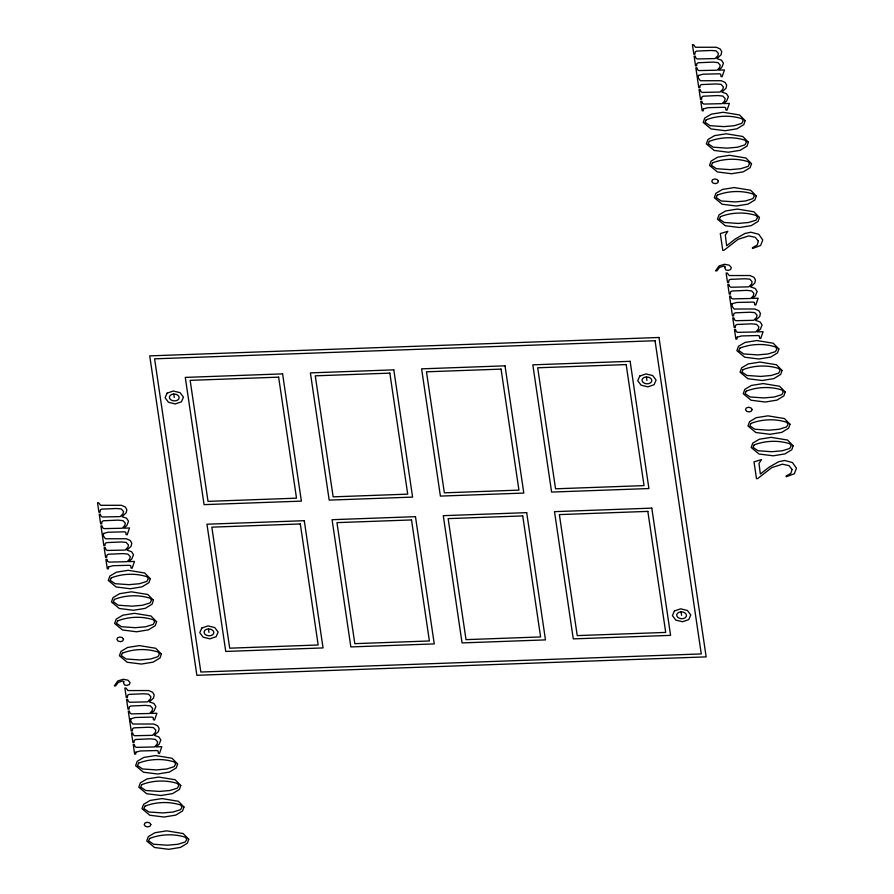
<?xml version="1.0" encoding="UTF-8"?>
<svg xmlns="http://www.w3.org/2000/svg" width="894" height="894" viewBox="0 0 894 894"><rect width="100%" height="100%" fill="white"/><g stroke="black" fill="none" stroke-linecap="round" stroke-linejoin="round"><path stroke-width="1.34" d="M646.418 376.966A4.895 3.42 4.1 0 1 651.391 381.95A4.895 3.42 4.1 0 1 642.965 382.252A4.895 3.42 4.1 0 1 646.418 376.966L646.921 380.386M681.094 611.865A4.895 3.42 4.1 0 1 686.067 616.849A4.895 3.42 4.1 0 1 677.641 617.151A4.895 3.42 4.1 0 1 681.094 611.865L681.597 615.284M173.771 394.053A4.895 3.42 4.1 0 1 178.744 399.037A4.895 3.42 4.1 0 1 170.307 399.35A4.895 3.42 4.1 0 1 173.771 394.053L174.274 397.484M208.447 628.951A4.895 3.42 4.1 0 1 213.42 633.935A4.895 3.42 4.1 0 1 204.994 634.237A4.895 3.42 4.1 0 1 208.447 628.951L208.95 632.382M103.548 533.472L103.413 535.338L102.341 535.383L100.944 525.862L102.017 525.828L102.721 527.896L104.05 528.633L122.232 528.242L124.791 525.448L125.316 523.169L123.026 520.654L118.12 520.129L103.425 520.766L101.938 521.66L101.726 523.873L100.653 523.906L99.212 514.184L100.284 514.139L101.056 516.207L102.329 516.989L120.187 516.609L123.037 513.737L123.506 511.469L121.204 508.909L116.41 508.507L101.771 509.122L100.351 509.871L100.005 512.228L98.932 512.273L97.535 502.774L98.608 502.741L100.575 505.3L121.394 505.289L125.328 507.043L126.847 509.714L126.177 512.832L122.02 516.654L126.602 518.241L128.557 521.291L126.792 525.583L123.718 528.186L129.541 527.974L127.183 534.802L126.065 534.523L125.808 532.254L124.378 531.841L108.085 532.232L103.548 533.472M108.487 566.941L108.364 568.808L107.28 568.841L105.883 559.331L106.956 559.286L107.66 561.365L108.99 562.102L127.171 561.711L129.731 558.906L130.256 556.627L127.965 554.112L123.059 553.598L108.364 554.235L106.878 555.118L106.665 557.331L105.593 557.375L104.151 547.653L105.235 547.609L105.995 549.676L107.269 550.458L125.126 550.078L127.987 547.195L128.445 544.938L126.143 542.379L121.349 541.976L106.71 542.591L105.291 543.34L104.944 545.698L103.872 545.731L102.475 536.244L103.548 536.199L105.514 538.769L126.333 538.758L130.267 540.501L131.787 543.183L131.116 546.29L126.959 550.123L131.541 551.71L133.497 554.761L131.731 559.052L128.658 561.655L134.48 561.443L132.122 568.26L131.005 567.992L130.748 565.712L129.317 565.299L113.035 565.701L108.487 566.941M130.893 718.731L130.77 720.598L129.697 720.631L128.289 711.11L129.362 711.076L130.077 713.155L131.396 713.881L149.577 713.49L152.136 710.696L152.673 708.417L150.382 705.902L145.465 705.377L130.77 706.014L129.284 706.908L129.071 709.121L127.998 709.165L126.568 699.432L127.641 699.399L128.412 701.455L129.675 702.248L147.532 701.868L150.393 698.985L150.851 696.717L148.549 694.157L143.755 693.766L129.116 694.381L127.697 695.13L127.35 697.488L126.277 697.521L124.881 688.022L125.953 687.989L127.92 690.559L148.739 690.548L152.673 692.291L154.193 694.973L153.522 698.08L149.365 701.902L153.947 703.489L155.902 706.551L154.137 710.831L151.075 713.434L156.886 713.233L154.539 720.05L153.41 719.771L153.153 717.502L151.734 717.089L135.441 717.491L130.893 718.731M135.832 752.2L135.709 754.055L134.636 754.1L133.228 744.579L134.301 744.546L135.016 746.613L136.335 747.35L154.517 746.959L157.076 744.166L157.612 741.886L155.321 739.372L150.415 738.846L135.72 739.483L134.223 740.377L134.011 742.59L132.938 742.623L131.507 732.901L132.58 732.856L133.351 734.924L134.614 735.717L152.472 735.337L155.332 732.454L155.791 730.186L153.5 727.627L148.695 727.235L134.055 727.85L132.636 728.599L132.301 730.946L131.217 730.99L129.82 721.492L130.893 721.458L132.86 724.028L153.679 724.006L157.612 725.76L159.132 728.442L158.473 731.549L154.304 735.371L158.886 736.958L160.842 740.009L159.076 744.3L156.014 746.903L161.825 746.691L159.478 753.519L158.361 753.24L158.093 750.971L156.673 750.558L140.38 750.96L135.832 752.2M698.449 75.442L698.315 77.309L697.242 77.342L695.845 67.832L696.918 67.788L697.622 69.866L698.952 70.592L717.133 70.201L719.692 67.408L720.218 65.128L717.927 62.614L713.021 62.099L698.326 62.736L696.839 63.619L696.627 65.832L695.554 65.877L694.113 56.143L695.186 56.11L695.957 58.166L697.231 58.959L715.088 58.579L717.949 55.696L718.407 53.428L716.105 50.869L711.311 50.477L696.672 51.092L695.253 51.841L694.906 54.199L693.833 54.232L692.437 44.734L693.509 44.7L695.476 47.27L716.295 47.259L720.229 49.002L721.749 51.684L721.078 54.791L716.921 58.613L721.503 60.2L723.458 63.262L721.693 67.542L718.62 70.145L724.442 69.944L722.084 76.761L720.966 76.482L720.709 74.213L719.279 73.8L702.997 74.202L698.449 75.442M703.388 108.912L703.265 110.767L702.181 110.811L700.784 101.29L701.857 101.257L702.572 103.335L703.891 104.062L722.073 103.67L724.632 100.877L725.157 98.597L722.866 96.083L717.96 95.557L703.265 96.194L701.779 97.088L701.566 99.301L700.494 99.335L699.052 89.612L700.136 89.579L700.896 91.635L702.17 92.428L720.028 92.048L722.888 89.165L723.347 86.897L721.045 84.338L716.25 83.947L701.611 84.561L700.192 85.31L699.846 87.657L698.773 87.701L697.376 78.203L698.449 78.169L700.415 80.739L721.234 80.717L725.168 82.471L726.688 85.153L726.017 88.26L721.86 92.082L726.442 93.669L728.398 96.731L726.632 101.011L723.559 103.615L729.381 103.402L727.034 110.23L725.906 109.951L725.649 107.682L724.218 107.269L707.936 107.671L703.388 108.912M732.152 303.714L732.018 305.58L730.946 305.625L729.538 296.104L730.61 296.07L731.326 298.138L732.655 298.875L750.826 298.484L753.385 295.69L753.921 293.411L751.63 290.896L746.725 290.371L732.03 291.008L730.543 291.902L730.331 294.115L729.258 294.148L727.817 284.426L728.889 284.381L729.66 286.449L730.934 287.242L748.781 286.851L751.642 283.979L752.1 281.711L749.809 279.151L745.004 278.76L730.376 279.364L728.956 280.113L728.61 282.47L727.537 282.515L726.129 273.016L727.202 272.983L729.18 275.542L749.988 275.531L753.921 277.285L755.452 279.956L754.782 283.074L750.625 286.896L755.206 288.483L757.151 291.533L755.385 295.825L752.323 298.428L758.146 298.216L755.788 305.044L754.67 304.765L754.413 302.496L752.983 302.083L736.69 302.474L732.152 303.714M737.092 337.183L736.958 339.049L735.885 339.083L734.477 329.573L735.561 329.528L736.265 331.607L737.595 332.344L755.776 331.953L758.324 329.148L758.861 326.869L756.57 324.354L751.664 323.84L736.969 324.477L735.483 325.36L735.27 327.584L734.197 327.617L732.756 317.895L733.829 317.851L734.6 319.918L735.874 320.7L753.72 320.32L756.581 317.437L757.05 315.18L754.748 312.621L749.954 312.218L735.315 312.833L733.896 313.582L733.549 315.94L732.477 315.984L731.068 306.486L732.152 306.441L734.119 309.011L754.938 309L758.872 310.743L760.392 313.425L759.721 316.532L755.564 320.365L760.146 321.952L762.101 325.003L760.325 329.294L757.263 331.897L763.085 331.685L760.727 338.502L759.609 338.234L759.352 335.954L757.922 335.541L741.629 335.943L737.092 337.183M123.495 682.502L124.445 684.916L126.926 685.441L129.317 684.558L130.077 682.603L127.998 680.2L123.283 679.272L117.796 680.982L114.331 685.899L115.65 685.843L118.299 682.379L122.646 681.027L123.942 681.474L123.495 682.502M724.743 267.496L725.704 269.91L728.185 270.424L730.566 269.552L731.337 267.585L729.247 265.183L724.542 264.266L719.044 265.976L715.591 270.882L716.899 270.837L719.558 267.373L723.905 266.021L725.19 266.457L724.743 267.496M758.369 241.224L757.184 245.057L752.424 247.716L752.536 248.487L760.615 245.481L762.772 239.95L758.749 234.273L750.949 232.228L744.948 233.457L735.46 238.866L726.643 245.749L725.313 235.122L727.805 231.311L720.307 233.58L722.788 250.387L723.894 250.354L738.053 239.346L748.736 235.915L755.307 237.346L758.369 241.224M792.073 469.506L790.877 473.339L786.128 475.988L786.239 476.77L794.319 473.764L796.465 468.221L792.453 462.556L784.653 460.499L778.652 461.729L769.164 467.149L760.336 474.032L759.006 463.405L761.509 459.583L754.011 461.863L756.492 478.67L757.598 478.625L771.757 467.618L782.44 464.187L789.011 465.618L792.073 469.506M150.259 578.697L148.896 582.676L142.023 586.855L130.323 588.755L116.108 586.967L108.275 580.429L109.861 576.071L116.477 572.171L128.233 570.305L144.649 572.987L150.259 578.697M153.433 600.209L152.069 604.188L145.197 608.367L133.497 610.267L119.282 608.479L111.448 601.941L113.046 597.583L119.651 593.683L131.407 591.817L147.823 594.499L153.433 600.209M156.606 621.721L155.243 625.699L148.382 629.879L136.67 631.779L122.456 629.991L114.622 623.453L116.22 619.095L122.824 615.195L134.581 613.329L150.997 616.011L156.606 621.721M161.367 653.995L160.015 657.973L153.142 662.141L141.442 664.052L127.227 662.264L119.394 655.715L120.981 651.368L127.585 647.457L139.341 645.602L155.757 648.284L161.367 653.995M177.604 763.945L176.241 767.924L169.379 772.103L157.668 774.003L143.453 772.215L135.62 765.677L137.218 761.319L143.822 757.419L155.578 755.564L171.994 758.235L177.604 763.945M180.778 785.457L179.415 789.436L172.553 793.615L160.842 795.515L146.638 793.727L138.793 787.189L140.392 782.831L146.996 778.931L158.752 777.076L175.168 779.747L180.778 785.457M183.963 806.98L182.6 810.947L175.727 815.127L164.027 817.027L149.812 815.239L141.978 808.701L143.565 804.354L150.17 800.443L161.926 798.588L178.342 801.259L183.963 806.98M188.723 839.242L187.36 843.221L180.487 847.4L168.787 849.3L154.573 847.512L146.739 840.975L148.326 836.616L154.941 832.716L166.697 830.85L183.114 833.532L188.723 839.242M745.16 120.656L743.797 124.635L736.924 128.814L725.224 130.714L711.009 128.926L703.176 122.389L704.763 118.03L711.378 114.13L723.134 112.275L739.55 114.946L745.16 120.656M748.334 142.18L746.971 146.147L740.109 150.326L728.398 152.226L714.183 150.438L706.349 143.9L707.947 139.553L714.552 135.642L726.308 133.787L742.724 136.469L748.334 142.18M751.508 163.691L750.144 167.67L743.283 171.838L731.571 173.738L717.368 171.95L709.523 165.412L711.121 161.065L717.726 157.154L729.482 155.299L745.898 157.981L751.508 163.691M756.279 195.954L754.916 199.932L748.043 204.111L736.343 206.011L722.129 204.223L714.295 197.686L715.882 193.327L722.497 189.427L734.242 187.561L750.658 190.243L756.279 195.954M759.453 217.465L758.09 221.444L751.217 225.623L739.517 227.523L725.302 225.735L717.469 219.198L719.055 214.839L725.671 210.939L737.427 209.073L753.832 211.755L759.453 217.465M778.864 348.939L777.501 352.918L770.628 357.097L758.928 358.997L744.713 357.209L736.879 350.671L738.466 346.313L745.082 342.413L756.827 340.547L773.243 343.229L778.864 348.939M782.038 370.451L780.674 374.43L773.802 378.609L762.101 380.509L747.887 378.721L740.053 372.183L741.64 367.825L748.256 363.925L760.012 362.059L776.428 364.741L782.038 370.451M785.211 391.963L783.848 395.941L776.975 400.121L765.275 402.021L751.061 400.233L743.227 393.695L744.825 389.337L751.429 385.437L763.185 383.571L779.602 386.253L785.211 391.963M789.972 424.237L788.609 428.215L781.747 432.383L770.036 434.294L755.832 432.506L747.987 425.969L749.585 421.61L756.19 417.699L767.946 415.844L784.362 418.526L789.972 424.237M793.146 445.748L791.793 449.727L784.921 453.906L773.221 455.806L759.006 454.018L751.172 447.481L752.759 443.122L759.364 439.222L771.12 437.356L787.536 440.038L793.146 445.748M123.495 639.221L122.78 640.909L120.522 641.68L118.086 641.076L116.868 639.467L117.595 637.78L119.841 637.009L122.277 637.601L123.495 639.221M150.84 824.48L150.136 826.157L147.879 826.928L145.431 826.335L144.213 824.715L144.94 823.028L147.186 822.268L149.633 822.849L150.84 824.48M718.396 181.191L717.681 182.868L715.423 183.639L712.987 183.047L711.769 181.426L712.496 179.75L714.742 178.979L717.178 179.56L718.396 181.191M752.1 409.463L751.385 411.151L749.127 411.922L746.691 411.318L745.473 409.709L746.199 408.022L748.446 407.251L750.882 407.843L752.1 409.463M167.111 393.148L165.099 397.808L168.463 402.278L175.224 403.943L181.437 401.808L183.449 397.148L180.085 392.678L173.324 391.024L167.111 393.148M201.787 628.046L199.775 632.706L203.139 637.176L209.9 638.841L216.113 636.707L218.125 632.047L214.761 627.577L208 625.912L201.787 628.046M639.758 376.05L637.746 380.721L641.11 385.191L647.871 386.845L654.084 384.722L656.095 380.062L652.732 375.592L645.971 373.927L639.758 376.05M674.434 610.948L672.422 615.62L675.786 620.09L682.558 621.743L688.76 619.62L690.771 614.949L687.419 610.479L680.647 608.825L674.434 610.948M111.247 577.893L110.141 580.295L115.114 583.704L128.971 584.665L139.363 583.737L146.851 581.402L148.292 578.787L146.996 576.742C135.687 573.032 122.266 573.546 111.247 577.893M114.421 599.405L113.326 601.807L118.299 605.216L132.144 606.177L142.537 605.249L150.024 602.914L151.466 600.299L150.17 598.254C138.872 594.544 125.451 595.058 114.421 599.405M117.595 620.917L116.499 623.319L121.472 626.728L135.318 627.689L145.711 626.761L153.198 624.425L154.64 621.811L153.355 619.765C142.045 616.067 128.624 616.569 117.595 620.917M122.355 653.19L121.26 655.593L126.233 659.001L140.09 659.962L150.483 659.034L157.959 656.688L159.411 654.084L158.115 652.039C146.806 648.329 133.385 648.843 122.355 653.19M138.592 763.141L137.497 765.543L142.47 768.963L156.316 769.913L166.709 768.985L174.196 766.65L175.637 764.046L174.352 762.001C163.043 758.291 149.622 758.805 138.592 763.141M141.766 784.653L140.671 787.055L145.644 790.475L159.49 791.425L169.882 790.508L177.37 788.162L178.811 785.558L177.526 783.513C166.217 779.803 152.796 780.317 141.766 784.653M144.94 806.164L143.845 808.578L148.817 811.987L162.674 812.937L173.067 812.02L180.543 809.673L181.996 807.07L180.7 805.025C169.391 801.315 155.969 801.829 144.94 806.164M149.711 838.438L148.605 840.841L153.578 844.249L167.435 845.21L177.828 844.282L185.315 841.947L186.757 839.332L185.46 837.287C174.151 833.588 160.73 834.091 149.711 838.438M706.148 119.852L705.042 122.254L710.015 125.674L723.872 126.624L734.265 125.708L741.752 123.361L743.193 120.757L741.897 118.712C730.588 115.002 717.167 115.516 706.148 119.852M709.322 141.364L708.227 143.778L713.2 147.186L727.045 148.136L737.438 147.219L744.925 144.873L746.367 142.269L745.082 140.224C733.773 136.514 720.352 137.028 709.322 141.364M712.496 162.876L711.4 165.289L716.373 168.698L730.219 169.648L740.612 168.731L748.099 166.385L749.541 163.781L748.256 161.736C736.947 158.026 723.525 158.54 712.496 162.876M717.267 195.149L716.161 197.552L721.134 200.96L734.991 201.921L745.384 200.994L752.86 198.658L754.312 196.043L753.016 194.009C741.707 190.299 728.286 190.813 717.267 195.149M720.441 216.661L719.335 219.064L724.308 222.483L738.165 223.433L748.557 222.505L756.045 220.17L757.486 217.566L756.19 215.521C744.881 211.811 731.46 212.325 720.441 216.661M739.852 348.135L738.746 350.537L743.719 353.946L757.576 354.907L767.968 353.979L775.444 351.644L776.897 349.029L775.601 346.984C764.292 343.274 750.871 343.788 739.852 348.135M743.026 369.647L741.919 372.049L746.892 375.458L760.749 376.419L771.142 375.491L778.629 373.156L780.071 370.541L778.775 368.496C767.465 364.797 754.044 365.3 743.026 369.647M746.199 391.159L745.104 393.561L750.077 396.97L763.923 397.931L774.316 397.003L781.803 394.667L783.245 392.053L781.948 390.007C770.65 386.309 757.229 386.811 746.199 391.159M750.96 423.432L749.865 425.835L754.838 429.243L768.684 430.204L779.076 429.276L786.564 426.93L788.005 424.326L786.72 422.281C775.411 418.571 761.99 419.085 750.96 423.432M754.134 444.944L753.039 447.346L758.011 450.755L771.857 451.716L782.261 450.788L789.737 448.442L791.19 445.838L789.894 443.793C778.585 440.083 765.163 440.597 754.134 444.944M659.001 337.474L149.723 355.879L196.87 675.294L706.148 656.878L659.001 337.474M655.045 340.737L154.595 358.829L200.826 672.031L701.276 653.927L655.045 340.737M282.593 373.882L185.281 377.402L204.067 504.641L301.379 501.121L282.593 373.882M393.807 369.859L310.397 372.876L329.182 500.115L412.592 497.098L393.807 369.859M505.021 365.836L421.61 368.853L440.396 496.092L523.806 493.075L505.021 365.836M630.136 361.321L532.824 364.83L551.609 492.069L648.91 488.549L630.136 361.321M278.637 377.145L190.154 380.352L208.023 501.366L296.506 498.17L278.637 377.145M389.851 373.133L315.269 375.826L333.138 496.852L407.72 494.147L389.851 373.133M501.065 369.11L426.483 371.803L444.352 492.829L518.933 490.124L501.065 369.11M626.18 364.584L537.696 367.78L555.554 488.806L644.038 485.61L626.18 364.584M304.273 520.699L206.961 524.208L225.746 651.447L323.047 647.926L304.273 520.699M415.475 516.676L332.076 519.693L350.85 646.921L434.26 643.904L415.475 516.676M526.689 512.653L443.279 515.67L462.064 642.909L545.474 639.892L526.689 512.653M651.804 508.127L554.492 511.647L573.277 638.886L670.589 635.366L651.804 508.127M300.317 523.962L211.833 527.158L229.702 648.184L318.175 644.987L300.317 523.962M411.519 519.939L336.949 522.632L354.806 643.658L429.388 640.964L411.519 519.939M522.733 515.916L448.151 518.621L466.02 639.635L540.602 636.941L522.733 515.916M647.848 511.39L559.365 514.598L577.233 635.612L665.717 632.416L647.848 511.39"/></g></svg>
